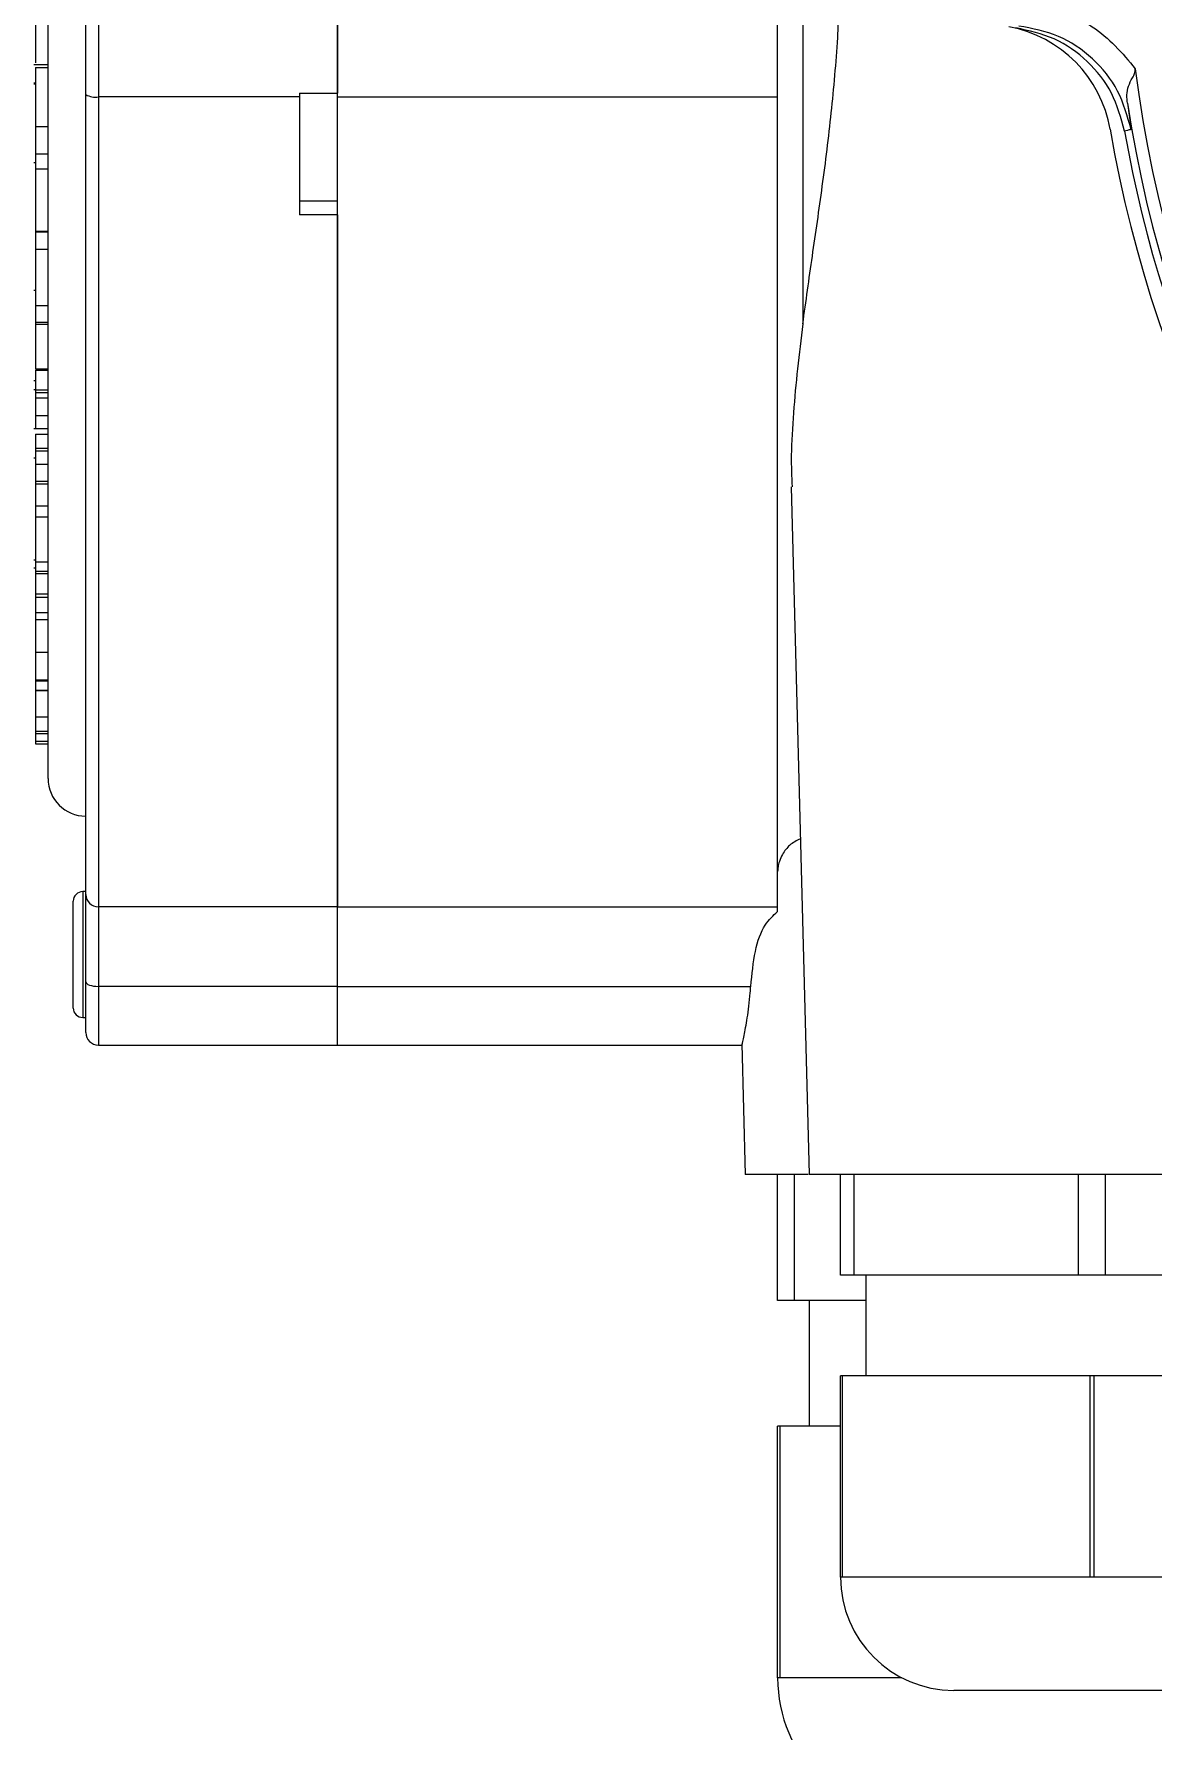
# Model space of a CAD drawing. Header units: millimetres. Extents: x 5231 to 7653, y 7068 to 7959.
# Drawn here: x 6666.9 to 6755.8, y 7203.8 to 7338.7 of the extents above; entities that cross this region are included whole.
import ezdxf

# ---------------------------------------------------------------- set-up
doc = ezdxf.new("R2010")
doc.units = ezdxf.units.MM

msp = doc.modelspace()

# ---------------------------------------------------------------- linework, layer by layer
at = {"color": 7, "linetype": 'Continuous', "lineweight": 25}
for p, q in [((6667.975, 7279.534), (6667.975, 7416.534)), ((6727.975, 7406.646), (6727.975, 7315.672)), ((6666.975, 7345.513), (6666.975, 7336.439)), ((6670.975, 7333.9), (6670.975, 7342.23)), ((6671.975, 7341.294), (6671.975, 7333.721)), ((6690.975, 7333.721), (6690.975, 7341.294)), ((6690.975, 7341.294), (6690.975, 7334.008)), ((6725.975, 7333.721), (6725.975, 7341.294)), ((6667.975, 7336.272), (6666.85, 7336.272)), ((6666.975, 7334.807), (6666.85, 7334.807)), ((6666.85, 7334.763), (6666.975, 7334.763)), ((6666.975, 7336.049), (6667.975, 7336.049)), ((6670.975, 7270.308), (6670.975, 7333.9)), ((6687.975, 7333.721), (6671.975, 7333.721)), ((6671.975, 7333.721), (6671.975, 7269.324)), ((6687.975, 7334.008), (6690.975, 7334.008)), ((6687.975, 7334.008), (6687.975, 7333.721)), ((6687.975, 7333.721), (6687.975, 7324.335)), ((6690.975, 7333.721), (6725.975, 7333.721)), ((6690.975, 7269.324), (6690.975, 7333.721)), ((6725.975, 7269.324), (6725.975, 7333.721)), ((6753.78, 7333.22), (6754.072, 7331.125)), ((6666.975, 7331.362), (6667.975, 7331.362)), ((6666.975, 7331.362), (6666.975, 7329.187)), ((6666.85, 7328.513), (6666.975, 7328.513)), ((6666.975, 7329.187), (6667.975, 7329.187)), ((6666.975, 7329.187), (6666.975, 7327.996)), ((6666.975, 7327.996), (6667.975, 7327.996)), ((6666.975, 7327.996), (6666.975, 7323.036)), ((6687.975, 7325.452), (6690.975, 7325.452)), ((6690.975, 7324.335), (6687.975, 7324.335)), ((6690.975, 7324.335), (6690.975, 7269.324)), ((6666.975, 7323.036), (6667.975, 7323.036)), ((6666.975, 7323.036), (6666.975, 7323.003)), ((6666.975, 7323.003), (6667.975, 7323.003)), ((6666.975, 7323.003), (6666.975, 7321.615)), ((6666.975, 7321.615), (6667.975, 7321.615)), ((6666.975, 7321.615), (6666.975, 7317.13)), ((6666.975, 7318.32), (6666.85, 7318.32)), ((6666.975, 7317.13), (6667.975, 7317.13)), ((6666.975, 7317.13), (6666.975, 7315.816)), ((6666.975, 7315.816), (6667.975, 7315.816)), ((6666.975, 7315.816), (6666.975, 7315.654)), ((6666.975, 7315.654), (6667.975, 7315.654)), ((6666.975, 7315.654), (6666.975, 7312.109)), ((6666.975, 7312.109), (6667.975, 7312.109)), ((6666.975, 7312.007), (6667.975, 7312.007)), ((6666.975, 7312.007), (6666.975, 7310.441)), ((6666.85, 7311.176), (6666.975, 7311.176)), ((6666.975, 7310.433), (6666.85, 7310.433)), ((6666.975, 7310.441), (6667.975, 7310.441)), ((6666.975, 7310.214), (6667.975, 7310.214)), ((6666.975, 7309.788), (6667.975, 7309.788)), ((6666.975, 7308.389), (6667.975, 7308.389)), ((6666.85, 7307.356), (6667.975, 7307.356)), ((6666.975, 7306.907), (6667.975, 7306.907)), ((6666.975, 7306.907), (6666.975, 7305.793)), ((6666.975, 7305.793), (6667.975, 7305.793)), ((6666.975, 7305.793), (6666.975, 7305.58)), ((6666.975, 7305.58), (6667.975, 7305.58)), ((6666.975, 7305.58), (6666.975, 7304.514)), ((6666.975, 7304.987), (6666.85, 7304.987)), ((6666.975, 7304.514), (6667.975, 7304.514)), ((6666.975, 7304.514), (6666.975, 7303.17)), ((6666.975, 7303.17), (6667.975, 7303.17)), ((6666.975, 7303.17), (6666.975, 7302.956)), ((6666.975, 7302.956), (6667.975, 7302.956)), ((6666.975, 7302.956), (6666.975, 7301.205)), ((6727.051, 7302.72), (6728.483, 7248.034)), ((6666.975, 7301.205), (6667.975, 7301.205)), ((6666.975, 7301.205), (6666.975, 7300.345)), ((6666.975, 7300.345), (6667.975, 7300.345)), ((6666.975, 7300.345), (6666.975, 7296.768)), ((6666.85, 7296.927), (6666.975, 7296.927)), ((6666.85, 7296.285), (6666.975, 7296.285)), ((6666.975, 7296.768), (6667.975, 7296.768)), ((6666.975, 7296.768), (6666.975, 7296.005)), ((6666.975, 7296.005), (6667.975, 7296.005)), ((6666.975, 7296.005), (6666.975, 7295.822)), ((6666.975, 7295.822), (6667.975, 7295.822)), ((6666.975, 7295.822), (6666.975, 7294.212)), ((6666.975, 7294.212), (6667.975, 7294.212)), ((6666.975, 7294.212), (6666.975, 7293.958)), ((6666.975, 7293.958), (6667.975, 7293.958)), ((6666.975, 7293.958), (6666.975, 7292.736)), ((6666.975, 7292.736), (6667.975, 7292.736)), ((6666.975, 7292.736), (6666.975, 7292.169)), ((6666.975, 7292.169), (6667.975, 7292.169)), ((6666.975, 7292.169), (6666.975, 7289.567)), ((6666.975, 7289.567), (6667.975, 7289.567)), ((6666.975, 7289.567), (6666.975, 7287.372)), ((6666.975, 7287.372), (6667.975, 7287.372)), ((6666.975, 7287.372), (6666.975, 7287.305)), ((6666.975, 7287.305), (6667.975, 7287.305)), ((6666.975, 7287.305), (6666.975, 7286.565)), ((6666.975, 7286.565), (6667.975, 7286.565)), ((6666.975, 7286.565), (6666.975, 7286.521)), ((6666.975, 7286.521), (6667.975, 7286.521)), ((6666.975, 7286.521), (6666.975, 7284.425)), ((6666.975, 7284.425), (6667.975, 7284.425)), ((6666.975, 7284.425), (6666.975, 7283.29)), ((6666.975, 7283.29), (6667.975, 7283.29)), ((6666.975, 7283.29), (6666.975, 7283.119)), ((6666.975, 7283.119), (6667.975, 7283.119)), ((6666.975, 7283.119), (6666.975, 7282.504)), ((6666.975, 7282.504), (6667.975, 7282.504)), ((6666.975, 7282.504), (6666.975, 7282.283)), ((6666.975, 7282.283), (6667.975, 7282.283)), ((6670.975, 7270.534), (6670.725, 7270.534)), ((6670.725, 7270.534), (6670.725, 7260.534)), ((6670.975, 7263.354), (6670.975, 7270.308)), ((6669.975, 7261.284), (6669.975, 7269.784)), ((6690.975, 7269.324), (6671.975, 7269.324)), ((6671.975, 7269.324), (6671.975, 7263.002)), ((6690.975, 7269.324), (6725.975, 7269.324)), ((6690.975, 7263.002), (6690.975, 7269.324)), ((6725.975, 7268.948), (6725.975, 7269.324)), ((6670.975, 7259.334), (6670.975, 7263.354)), ((6690.975, 7263.002), (6671.975, 7263.002)), ((6671.975, 7263.002), (6671.975, 7258.334)), ((6690.975, 7263.002), (6723.839, 7263.002)), ((6690.975, 7258.334), (6690.975, 7263.002)), ((6670.725, 7260.534), (6670.975, 7260.534)), ((6671.975, 7258.334), (6690.975, 7258.334)), ((6690.975, 7258.334), (6723.159, 7258.334)), ((6723.134, 7258.431), (6723.406, 7248.034)), ((6725.975, 7248.034), (6723.406, 7248.034)), ((6725.975, 7238.034), (6725.975, 7248.034)), ((6727.317, 7248.034), (6725.975, 7248.034)), ((6727.317, 7238.034), (6727.317, 7248.034)), ((6728.411, 7248.034), (6727.317, 7248.034)), ((6730.975, 7248.034), (6728.483, 7248.034)), ((6730.975, 7240.034), (6730.975, 7248.034)), ((6732.048, 7248.034), (6730.975, 7248.034)), ((6732.048, 7240.034), (6732.048, 7248.034)), ((6732.063, 7248.034), (6732.048, 7248.034)), ((6749.902, 7248.034), (6732.063, 7248.034)), ((6749.902, 7248.034), (6749.887, 7248.034)), ((6749.902, 7240.034), (6749.902, 7248.034)), ((6752.048, 7248.034), (6749.902, 7248.034)), ((6769.902, 7248.034), (6752.048, 7248.034)), ((6752.048, 7240.034), (6752.048, 7248.034)), ((6752.063, 7248.034), (6752.048, 7248.034)), ((6732.048, 7240.034), (6730.975, 7240.034)), ((6749.902, 7240.034), (6732.048, 7240.034)), ((6732.975, 7240.034), (6732.975, 7232.034)), ((6752.048, 7240.034), (6749.902, 7240.034)), ((6769.902, 7240.034), (6752.048, 7240.034)), ((6727.317, 7238.034), (6725.975, 7238.034)), ((6732.975, 7238.034), (6727.317, 7238.034)), ((6728.475, 7238.034), (6728.475, 7228.034)), ((6730.975, 7216.034), (6730.975, 7232.034)), ((6731.139, 7232.034), (6730.975, 7232.034)), ((6731.139, 7216.034), (6731.139, 7232.034)), ((6750.811, 7232.034), (6731.139, 7232.034)), ((6750.811, 7216.034), (6750.811, 7232.034)), ((6751.139, 7232.034), (6750.811, 7232.034)), ((6751.139, 7216.034), (6751.139, 7232.034)), ((6770.811, 7232.034), (6751.139, 7232.034)), ((6725.975, 7208.034), (6725.975, 7228.034)), ((6726.18, 7228.034), (6725.975, 7228.034)), ((6726.18, 7208.034), (6726.18, 7228.034)), ((6730.975, 7228.034), (6726.18, 7228.034)), ((6731.139, 7216.034), (6730.975, 7216.034)), ((6740.975, 7216.034), (6731.139, 7216.034)), ((6750.811, 7216.034), (6740.975, 7216.034)), ((6751.139, 7216.034), (6750.811, 7216.034)), ((6760.975, 7216.034), (6751.139, 7216.034)), ((6726.18, 7208.034), (6725.975, 7208.034)), ((6735.852, 7208.034), (6726.18, 7208.034)), ((6750.975, 7207.034), (6739.975, 7207.034)), ((6761.975, 7207.034), (6750.975, 7207.034))]:
    msp.add_line(p, q, dxfattribs=at)
at = {"color": 7, "linetype": 'Continuous', "lineweight": 25, "flags": 128}
msp.add_lwpolyline([(6670.975, 7263.354), (6670.994, 7263.285), (6671.051, 7263.219), (6671.144, 7263.158), (6671.268, 7263.105), (6671.42, 7263.061), (6671.593, 7263.029), (6671.78, 7263.009), (6671.975, 7263.002)], dxfattribs=at)
at = {"color": 7, "linetype": 'Continuous', "lineweight": 25}
for centre, radius, start, end in [((6742.555, 7329.456), 10, 9.72326, 79.56965), ((6850.975, 7348.034), 97.319, 187.12436, 262.87564), ((6671.733, 7335.253), 1.551, 240.73443, 278.97897), ((6850.975, 7348.034), 98.317, 188.66592, 261.33409), ((6850.975, 7348.034), 100, 189.72326, 260.27674), ((6850.975, 7348.034), 98.897, 189.91459, 220.90189), ((6670.975, 7279.534), 3, 180, 270), ((6670.725, 7269.784), 0.75, 90, 180), ((6671.967, 7270.316), 0.992, 180.46974, 270.46216), ((6670.725, 7261.284), 0.75, 180, 270), ((6671.975, 7259.334), 1, 180, 270), ((6739.975, 7216.034), 9, 180, 270), ((6737.225, 7208.034), 11.25, 180, 270)]:
    msp.add_arc(centre, radius, start, end, dxfattribs=at)
for points, knots in [([(6727.975, 7315.672), (6728.225, 7317.458), (6728.725, 7321.03), (6729.552, 7326.646), (6730.28, 7332.444), (6730.761, 7338.002), (6730.978, 7343.213), (6730.918, 7346.424), (6730.888, 7348.034)], [0, 0, 0, 0, 0.1761379, 0.3522824, 0.5329636, 0.7136039, 0.8563573, 1, 1, 1, 1]), ([(6745.343, 7341.348), (6746.346, 7341.177), (6748.346, 7340.837), (6750.875, 7339.501), (6752.875, 7337.815), (6753.895, 7336.583), (6754.408, 7335.964)], [0, 0, 0, 0, 0.2799126, 0.5583241, 0.7781328, 1, 1, 1, 1]), ([(6753.556, 7331.006), (6753.274, 7332.038), (6752.713, 7334.1), (6750.694, 7336.644), (6748.045, 7338.526), (6745.952, 7338.98), (6744.905, 7339.208)], [0, 0, 0, 0, 0.2500466, 0.4994486, 0.7493959, 1, 1, 1, 1]), ([(6754.072, 7331.125), (6753.783, 7332.177), (6753.204, 7334.283), (6751.115, 7336.865), (6748.374, 7338.742), (6746.228, 7339.152), (6745.155, 7339.357)], [0, 0, 0, 0, 0.2496929, 0.49994, 0.7499529, 1, 1, 1, 1]), ([(6666.975, 7336.049), (6666.975, 7335.876), (6666.975, 7335.532), (6666.975, 7334.446), (6666.975, 7332.841), (6666.975, 7331.856), (6666.975, 7331.362)], [0, 0, 0, 0, 0.2813007, 0.5603026, 0.7795225, 1, 1, 1, 1]), ([(6753.78, 7333.221), (6753.759, 7333.44), (6753.715, 7333.902), (6753.848, 7334.571), (6754.109, 7335.134), (6754.388, 7335.575), (6754.401, 7335.835), (6754.408, 7335.964)], [0, 0, 0, 0, 0.23563785, 0.4976862, 0.74930797, 0.87578937, 1, 1, 1, 1]), ([(6754.072, 7331.125), (6753.976, 7331.102), (6753.804, 7331.061), (6753.632, 7331.023), (6753.556, 7331.006)], [0, 0, 0, 0, 0.56, 1, 1, 1, 1]), ([(6727.975, 7315.672), (6727.825, 7314.479), (6727.526, 7312.095), (6727.226, 7308.598), (6727.012, 7305.404), (6727.088, 7303.539), (6727.121, 7302.722)], [0, 0, 0, 0, 0.2639811, 0.5280069, 0.7931033, 1, 1, 1, 1]), ([(6666.975, 7310.441), (6666.975, 7310.41), (6666.975, 7310.354), (6666.975, 7310.256), (6666.975, 7310.214)], [0, 0, 0, 0, 0.5602927, 1, 1, 1, 1]), ([(6666.975, 7310.214), (6666.975, 7310.141), (6666.975, 7310.012), (6666.975, 7309.856), (6666.975, 7309.788)], [0, 0, 0, 0, 0.5604529, 1, 1, 1, 1]), ([(6666.975, 7309.788), (6666.975, 7309.503), (6666.975, 7308.992), (6666.975, 7308.574), (6666.975, 7308.389)], [0, 0, 0, 0, 0.5586011, 1, 1, 1, 1]), ([(6666.975, 7308.389), (6666.975, 7308.198), (6666.975, 7307.817), (6666.975, 7307.463), (6666.975, 7307.332), (6666.975, 7307.36), (6666.975, 7307.362)], [0, 0, 0, 0, 0.3243509, 0.6482105, 0.9720382, 1, 1, 1, 1]), ([(6727.784, 7274.74), (6727.486, 7274.592), (6726.944, 7274.323), (6726.417, 7273.638), (6726.128, 7273.028), (6725.998, 7272.558), (6725.982, 7272.272), (6725.975, 7272.147)], [0, 0, 0, 0, 0.3551389, 0.6470716, 0.8144511, 0.9194469, 1, 1, 1, 1]), ([(6723.839, 7263.002), (6723.935, 7263.969), (6724.129, 7265.903), (6724.845, 7267.924), (6725.623, 7268.629), (6725.975, 7268.948)], [0, 0, 0, 0, 0.3537743, 0.7076089, 1, 1, 1, 1]), ([(6723.159, 7258.431), (6723.153, 7258.407), (6723.135, 7258.326), (6723.295, 7259.018), (6723.561, 7260.409), (6723.76, 7261.911), (6723.826, 7262.833), (6723.839, 7263.002)], [0, 0, 0, 0, 0.113128, 0.3835935, 0.6572052, 0.936998, 1, 1, 1, 1])]:
    msp.add_open_spline(points, degree=3, knots=knots, dxfattribs=at)

doc.saveas('drawing.dxf')
